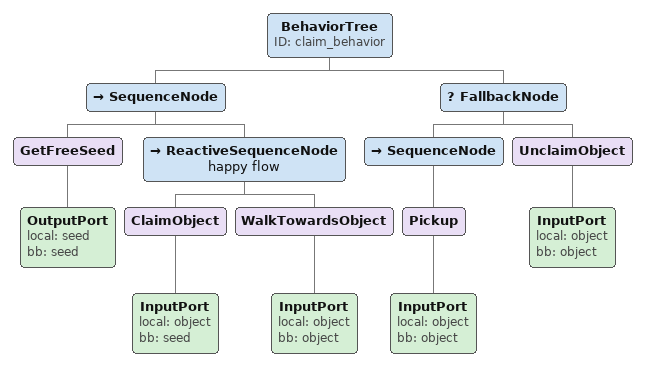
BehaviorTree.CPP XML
<root main_tree="MainTree" BTPY_format="1">
    <BehaviorTree ID="claim_behavior">
        <SequenceNode>
            <GetFreeSeed>
                <OutputPort local="seed" bb="seed" />
            </GetFreeSeed>
            <ReactiveSequenceNode name="happy flow">
                <ClaimObject>
                    <InputPort local="object" bb="seed" />
                </ClaimObject>
                <WalkTowardsObject>
                    <InputPort local="object" bb="object" />
                </WalkTowardsObject>
            </ReactiveSequenceNode>
        </SequenceNode>

        <FallbackNode>
            <SequenceNode>
                <Pickup>
                    <InputPort local="object" bb="object" />
                </Pickup>
            </SequenceNode>
            <UnclaimObject>
                <InputPort local="object" bb="object" />
            </UnclaimObject>
        </FallbackNode>
    </BehaviorTree>
</root>
